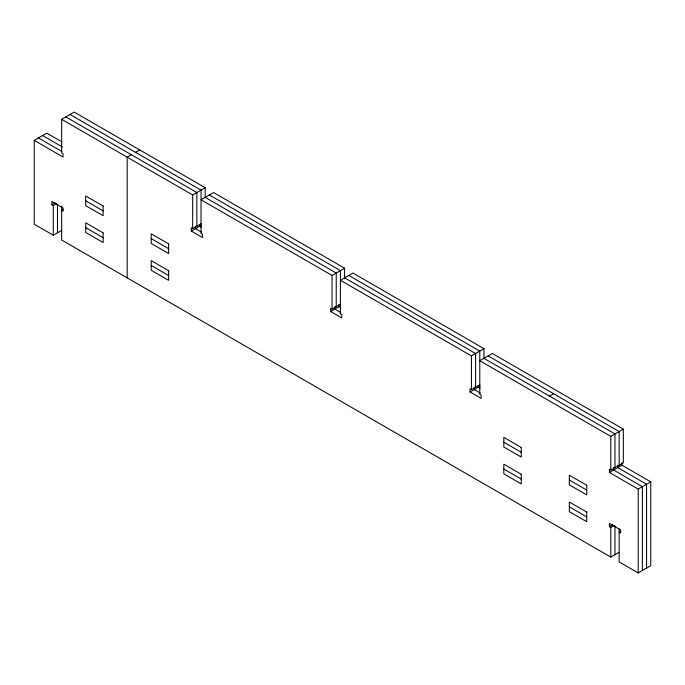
<?xml version="1.0" encoding="UTF-8"?>
<svg xmlns="http://www.w3.org/2000/svg" width="685" height="685" viewBox="0 0 685 685"><rect width="100%" height="100%" fill="white"/><g stroke="black" fill="none" stroke-linecap="round" stroke-linejoin="round"><path stroke-width="1.03" d="M61.659 230.383L53.302 235.212L34.25 224.218L34.25 140.391L63.054 157.019L63.054 153.8L61.659 152.995L61.659 119.336L74.203 112.092L205.217 187.733L205.217 197.203M34.25 140.391L46.794 133.147L62.095 141.983M131.349 154.742L127.17 157.156L127.17 277.862M135.527 152.327L139.714 149.912M63.337 209.43L61.659 210.398L63.054 211.203L63.054 207.983L51.906 201.544L51.906 204.764L55.245 202.828M51.906 204.764L53.302 205.569L56.641 203.633M61.659 119.336L192.673 194.977L205.217 187.733M70.024 114.506L201.039 190.147L201.039 233.465L202.426 234.27L202.426 237.489L191.278 231.05L191.278 227.831L192.673 228.636L201.039 223.807M191.278 231.05L201.313 225.254M344.589 268.203L213.574 192.562L201.039 199.806L332.045 275.447L344.589 268.203L344.589 278.718M209.396 194.977L340.411 270.618L340.411 313.927L341.806 314.732L341.806 317.951L330.649 311.512L330.649 308.293L332.045 309.098L340.411 304.277M330.649 311.512L340.685 305.724M483.961 348.665L352.955 273.032L340.411 280.268L471.426 355.909L483.961 348.665L483.961 358.135M348.768 275.447L479.783 351.08L479.783 394.397L481.178 395.202L481.178 398.422L470.03 391.983L470.03 388.763L471.426 389.568L479.783 384.739M470.03 391.983L480.065 386.186M549.473 396.144L553.651 393.729M623.341 429.135L492.327 353.494L479.783 360.738L610.797 436.379L623.341 429.135L623.341 462.795L610.797 470.038L609.402 469.234L609.402 472.453L638.206 489.081L650.75 481.838L650.75 565.664L638.206 572.908L619.154 561.905L619.154 528.957M609.402 472.453L621.946 465.209L650.75 481.838M620.833 531.295L619.154 532.262L620.55 533.067L620.55 529.847L609.402 523.417L609.402 526.628L612.75 524.701M609.402 526.628L610.797 527.433L614.137 525.506M61.659 206.031L61.659 240.041L610.797 557.076L619.154 552.256M488.148 355.909L619.154 431.55L619.154 465.209M65.846 116.921L196.852 192.562L196.852 226.221M205.217 197.391L336.232 273.032L336.232 306.683M344.589 277.853L475.604 353.494L475.604 387.153M483.961 358.324L614.976 433.965L614.976 467.624M42.616 135.561L62.412 146.992M201.356 227.214L199.643 226.221L199.643 224.611M340.728 307.676L339.015 306.683L339.015 304.277M480.108 388.147L478.387 387.153L478.387 385.544M38.428 137.976L61.838 151.488M201.467 232.104L195.456 228.636L195.456 226.221M340.839 312.565L334.837 309.098L334.837 306.683M480.211 393.036L474.208 389.568L474.208 387.153M85.702 200.808L103.127 210.869M151.205 238.628L168.63 248.689M503.826 442.21L521.251 452.271M569.329 480.031L586.754 490.092M85.702 227.634L103.127 237.695M151.205 265.455L168.63 275.516M503.826 469.037L521.251 479.098M569.329 506.857L586.754 516.91M646.572 568.079L646.572 484.252L617.767 467.624L617.767 465.209M642.384 570.494L642.384 486.667L613.58 470.038L613.58 467.624M638.206 489.081L638.206 572.908M621.946 462.795L621.946 465.209M614.976 526.08L614.976 554.662M610.797 436.379L610.797 470.038M610.797 527.433L610.797 557.076M471.426 355.909L471.426 389.568M332.045 275.447L332.045 309.098M192.673 194.977L192.673 228.636M57.48 204.216L57.48 232.797M53.302 205.569L53.302 235.212M103.127 206.039L85.702 195.978L85.702 205.637L103.127 215.698L103.127 206.039M168.63 243.86L151.205 233.799L151.205 243.458L168.63 253.518L168.63 243.86M521.251 447.442L503.826 437.381L503.826 447.04L521.251 457.101L521.251 447.442M586.754 485.263L569.329 475.202L569.329 484.86L586.754 494.921L586.754 485.263M103.127 232.866L85.702 222.805L85.702 232.463L103.127 242.524L103.127 232.866M168.63 270.686L151.205 260.625L151.205 270.284L168.63 280.336L168.63 270.686M521.251 474.268L503.826 464.207L503.826 473.866L521.251 483.918L521.251 474.268M586.754 512.089L569.329 502.028L569.329 511.686L586.754 521.739L586.754 512.089"/></g></svg>
